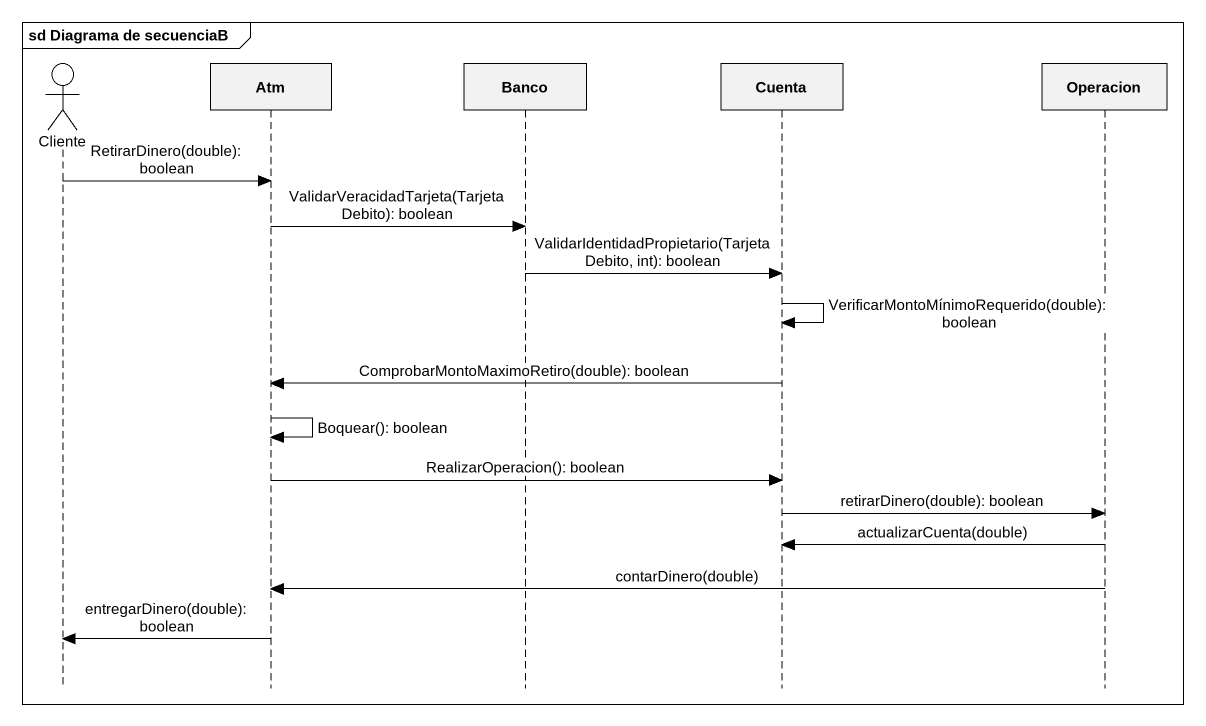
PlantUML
@startuml
mainframe sd Diagrama de secuenciaB
hide footbox
actor Cliente
participant Atm
participant Banco
participant Cuenta
participant Operacion

Cliente -> Atm : RetirarDinero(double): boolean
Atm -> Banco : ValidarVeracidadTarjeta(TarjetaDebito): boolean
Banco -> Cuenta : ValidarIdentidadPropietario(TarjetaDebito, int): boolean
Cuenta -> Cuenta : VerificarMontoMínimoRequerido(double): boolean
Cuenta -> Atm : ComprobarMontoMaximoRetiro(double): boolean
Atm -> Atm : Boquear(): boolean
Atm -> Cuenta : RealizarOperacion(): boolean
Cuenta -> Operacion : retirarDinero(double): boolean
Operacion -> Cuenta : actualizarCuenta(double)
Operacion -> Atm : contarDinero(double)
Atm -> Cliente : entregarDinero(double): boolean
@enduml
